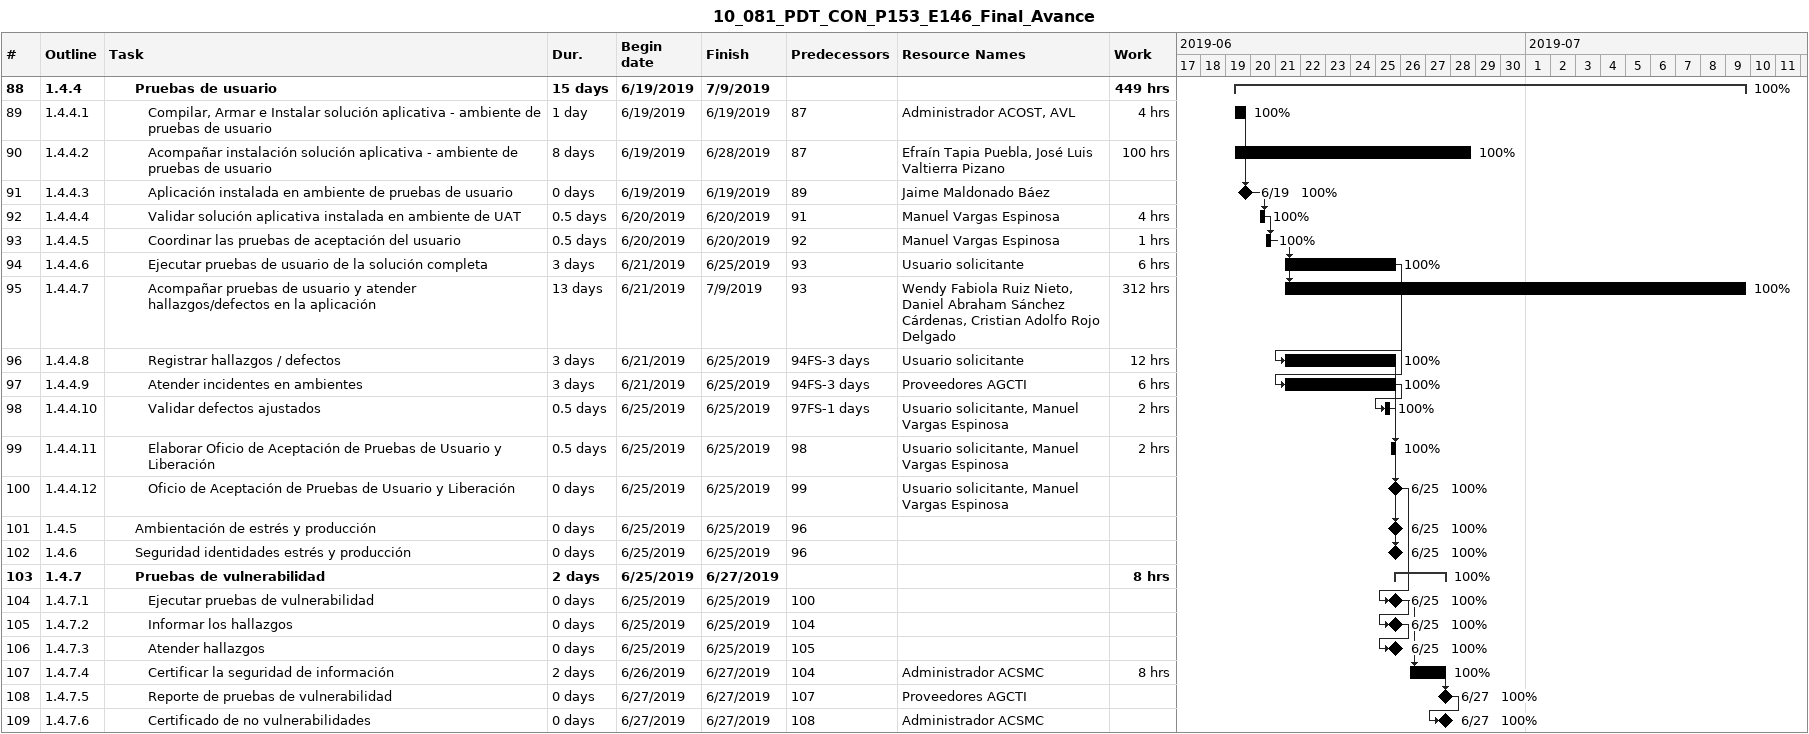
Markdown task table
10_081_PDT_CON_P153_E146_Final_Avance

| ID | WBS | Task | Duration | Start | Finish | Predecessors | Resources | % complete | Work (h) |
|---|---|---|---|---|---|---|---|---|---|
| 88 | 1.4.4 | **Pruebas de usuario** | 15d | 2019-06-19 | 2019-07-09 |  |  | 100 | 449 |
| 89 | 1.4.4.1 | Compilar, Armar e Instalar solución aplicativa - ambiente de pruebas de usuario | 1d | 2019-06-19 | 2019-06-19 | 87 | Administrador ACOST, AVL | 100 | 4 |
| 90 | 1.4.4.2 | Acompañar instalación solución aplicativa - ambiente de pruebas de usuario | 8d | 2019-06-19 | 2019-06-28 | 87 | Efraín Tapia Puebla, José Luis Valtierra Pizano | 100 | 100 |
| 91 | 1.4.4.3 | Aplicación instalada en ambiente de pruebas de usuario | 0d | 2019-06-19 | 2019-06-19 | 89 | Jaime Maldonado Báez | 100 |  |
| 92 | 1.4.4.4 | Validar solución aplicativa instalada en ambiente de UAT | 0.5d | 2019-06-20 | 2019-06-20 | 91 | Manuel Vargas Espinosa | 100 | 4 |
| 93 | 1.4.4.5 | Coordinar las pruebas de aceptación del usuario | 0.5d | 2019-06-20 | 2019-06-20 | 92 | Manuel Vargas Espinosa | 100 | 1 |
| 94 | 1.4.4.6 | Ejecutar pruebas de usuario de la solución completa | 3d | 2019-06-21 | 2019-06-25 | 93 | Usuario solicitante | 100 | 6 |
| 95 | 1.4.4.7 | Acompañar pruebas de usuario y atender hallazgos/defectos en la aplicación | 13d | 2019-06-21 | 2019-07-09 | 93 | Wendy Fabiola Ruiz Nieto, Daniel Abraham Sánchez Cárdenas, Cristian Adolfo Rojo Delgado | 100 | 312 |
| 96 | 1.4.4.8 | Registrar hallazgos / defectos | 3d | 2019-06-21 | 2019-06-25 | 94FS-3d | Usuario solicitante | 100 | 12 |
| 97 | 1.4.4.9 | Atender incidentes en ambientes | 3d | 2019-06-21 | 2019-06-25 | 94FS-3d | Proveedores AGCTI | 100 | 6 |
| 98 | 1.4.4.10 | Validar defectos ajustados | 0.5d | 2019-06-25 | 2019-06-25 | 97FS-1d | Usuario solicitante, Manuel Vargas Espinosa | 100 | 2 |
| 99 | 1.4.4.11 | Elaborar Oficio de Aceptación de Pruebas de Usuario y Liberación | 0.5d | 2019-06-25 | 2019-06-25 | 98 | Usuario solicitante, Manuel Vargas Espinosa | 100 | 2 |
| 100 | 1.4.4.12 | Oficio de Aceptación de Pruebas de Usuario y Liberación | 0d | 2019-06-25 | 2019-06-25 | 99 | Usuario solicitante, Manuel Vargas Espinosa | 100 |  |
| 101 | 1.4.5 | Ambientación de estrés y producción | 0d | 2019-06-25 | 2019-06-25 | 96 |  | 100 |  |
| 102 | 1.4.6 | Seguridad identidades estrés y producción | 0d | 2019-06-25 | 2019-06-25 | 96 |  | 100 |  |
| 103 | 1.4.7 | **Pruebas de vulnerabilidad** | 2d | 2019-06-25 | 2019-06-27 |  |  | 100 | 8 |
| 104 | 1.4.7.1 | Ejecutar pruebas de vulnerabilidad | 0d | 2019-06-25 | 2019-06-25 | 100 |  | 100 |  |
| 105 | 1.4.7.2 | Informar los hallazgos | 0d | 2019-06-25 | 2019-06-25 | 104 |  | 100 |  |
| 106 | 1.4.7.3 | Atender hallazgos | 0d | 2019-06-25 | 2019-06-25 | 105 |  | 100 |  |
| 107 | 1.4.7.4 | Certificar la seguridad de información | 2d | 2019-06-26 | 2019-06-27 | 104 | Administrador ACSMC | 100 | 8 |
| 108 | 1.4.7.5 | Reporte de pruebas de vulnerabilidad | 0d | 2019-06-27 | 2019-06-27 | 107 | Proveedores AGCTI | 100 |  |
| 109 | 1.4.7.6 | Certificado de no vulnerabilidades | 0d | 2019-06-27 | 2019-06-27 | 108 | Administrador ACSMC | 100 |  |
